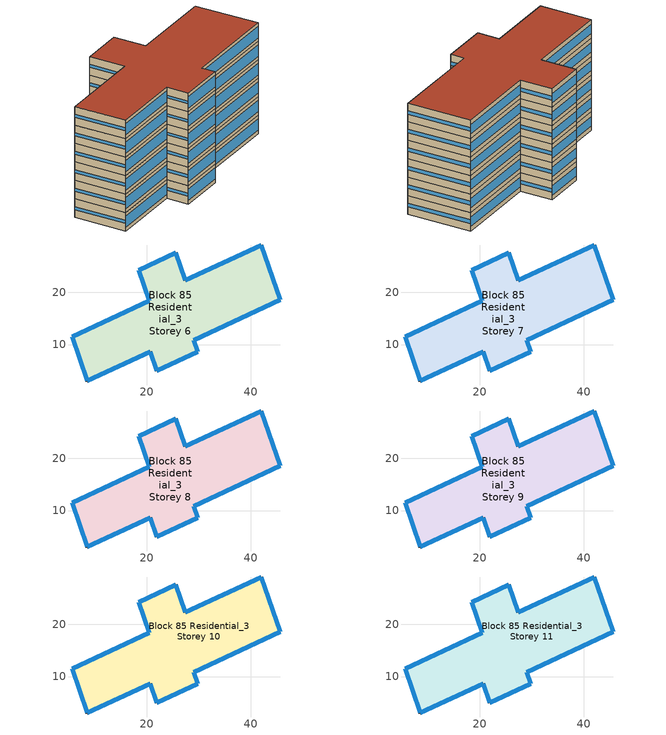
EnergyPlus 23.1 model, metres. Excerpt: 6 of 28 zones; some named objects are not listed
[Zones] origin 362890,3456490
Block 85 Residential_3 Storey 6
 floor outside (Project Floor): 41.98,29.07 45.65,18.6 29.07,10.83 29.8,8.61 21.94,4.94 20.75,8.61 8.68,3.01 5.74,11.47 20.5,18.37 18.48,24.28 25.57,27.62 27.41,22.28 z18
 wall outside (Project Wall): 5.74,11.47 8.68,3.01 20.75,8.61 21.94,4.94 29.8,8.61 29.07,10.83 45.65,18.6 41.98,29.07 27.41,22.28 25.57,27.62 18.48,24.28 20.5,18.37 5.74,11.47 z18:21
 window (Residential_west_window_construction): 5.74,11.47 8.68,3.01 / 20.75,8.61 21.94,4.94 / 18.48,24.27 20.5,18.38 z19.27:19.73
 window (Residential_south_window_construction): 8.68,3.01 20.75,8.61 / 21.95,4.94 29.8,8.61 / 29.08,10.84 45.64,18.6 z18.6:20.4
 window (Residential_east_window_construction): 29.8,8.61 29.07,10.83 / 45.65,18.61 41.98,29.06 / 27.41,22.28 25.58,27.62 z19.2:19.8
 window (Residential_north_window_construction): 41.97,29.07 27.42,22.28 / 25.57,27.62 18.48,24.28 / 20.49,18.37 5.75,11.47 z18.75:20.25
 roof outside (Project Ceiling): 45.65,18.6 41.98,29.07 27.41,22.28 25.57,27.62 18.48,24.28 20.5,18.37 5.74,11.47 8.68,3.01 20.75,8.61 21.94,4.94 29.8,8.61 29.07,10.83 z21
Block 85 Residential_3 Storey 7
 floor outside (Project Floor): 41.98,29.07 45.65,18.6 29.07,10.83 29.8,8.61 21.94,4.94 20.75,8.61 8.68,3.01 5.74,11.47 20.5,18.37 18.48,24.28 25.57,27.62 27.41,22.28 z21
 wall outside (Project Wall): 5.74,11.47 8.68,3.01 20.75,8.61 21.94,4.94 29.8,8.61 29.07,10.83 45.65,18.6 41.98,29.07 27.41,22.28 25.57,27.62 18.48,24.28 20.5,18.37 5.74,11.47 z21:24
 window (Residential_west_window_construction): 5.74,11.47 8.68,3.01 / 20.75,8.61 21.94,4.94 / 18.48,24.27 20.5,18.38 z22.27:22.73
 window (Residential_south_window_construction): 8.68,3.01 20.75,8.61 / 21.95,4.94 29.8,8.61 / 29.08,10.84 45.64,18.6 z21.6:23.4
 window (Residential_east_window_construction): 29.8,8.61 29.07,10.83 / 45.65,18.61 41.98,29.06 / 27.41,22.28 25.58,27.62 z22.2:22.8
 window (Residential_north_window_construction): 41.97,29.07 27.42,22.28 / 25.57,27.62 18.48,24.28 / 20.49,18.37 5.75,11.47 z21.75:23.25
 roof outside (Project Ceiling): 45.65,18.6 41.98,29.07 27.41,22.28 25.57,27.62 18.48,24.28 20.5,18.37 5.74,11.47 8.68,3.01 20.75,8.61 21.94,4.94 29.8,8.61 29.07,10.83 z24
Block 85 Residential_3 Storey 8
 floor outside (Project Floor): 41.98,29.07 45.65,18.6 29.07,10.83 29.8,8.61 21.94,4.94 20.75,8.61 8.68,3.01 5.74,11.47 20.5,18.37 18.48,24.28 25.57,27.62 27.41,22.28 z24
 wall outside (Project Wall): 5.74,11.47 8.68,3.01 20.75,8.61 21.94,4.94 29.8,8.61 29.07,10.83 45.65,18.6 41.98,29.07 27.41,22.28 25.57,27.62 18.48,24.28 20.5,18.37 5.74,11.47 z24:27
 window (Residential_west_window_construction): 5.74,11.47 8.68,3.01 / 20.75,8.61 21.94,4.94 / 18.48,24.27 20.5,18.38 z25.27:25.73
 window (Residential_south_window_construction): 8.68,3.01 20.75,8.61 / 21.95,4.94 29.8,8.61 / 29.08,10.84 45.64,18.6 z24.6:26.4
 window (Residential_east_window_construction): 29.8,8.61 29.07,10.83 / 45.65,18.61 41.98,29.06 / 27.41,22.28 25.58,27.62 z25.2:25.8
 window (Residential_north_window_construction): 41.97,29.07 27.42,22.28 / 25.57,27.62 18.48,24.28 / 20.49,18.37 5.75,11.47 z24.75:26.25
 roof outside (Project Ceiling): 45.65,18.6 41.98,29.07 27.41,22.28 25.57,27.62 18.48,24.28 20.5,18.37 5.74,11.47 8.68,3.01 20.75,8.61 21.94,4.94 29.8,8.61 29.07,10.83 z27
Block 85 Residential_3 Storey 9
 floor outside (Project Floor): 41.98,29.07 45.65,18.6 29.07,10.83 29.8,8.61 21.94,4.94 20.75,8.61 8.68,3.01 5.74,11.47 20.5,18.37 18.48,24.28 25.57,27.62 27.41,22.28 z27
 wall outside (Project Wall): 5.74,11.47 8.68,3.01 20.75,8.61 21.94,4.94 29.8,8.61 29.07,10.83 45.65,18.6 41.98,29.07 27.41,22.28 25.57,27.62 18.48,24.28 20.5,18.37 5.74,11.47 z27:30
 window (Residential_west_window_construction): 5.74,11.47 8.68,3.01 / 20.75,8.61 21.94,4.94 / 18.48,24.27 20.5,18.38 z28.27:28.73
 window (Residential_south_window_construction): 8.68,3.01 20.75,8.61 / 21.95,4.94 29.8,8.61 / 29.08,10.84 45.64,18.6 z27.6:29.4
 window (Residential_east_window_construction): 29.8,8.61 29.07,10.83 / 45.65,18.61 41.98,29.06 / 27.41,22.28 25.58,27.62 z28.2:28.8
 window (Residential_north_window_construction): 41.97,29.07 27.42,22.28 / 25.57,27.62 18.48,24.28 / 20.49,18.37 5.75,11.47 z27.75:29.25
 roof outside (Project Ceiling): 45.65,18.6 41.98,29.07 27.41,22.28 25.57,27.62 18.48,24.28 20.5,18.37 5.74,11.47 8.68,3.01 20.75,8.61 21.94,4.94 29.8,8.61 29.07,10.83 z30
Block 85 Residential_3 Storey 10
 floor outside (Project Floor): 41.98,29.07 45.65,18.6 29.07,10.83 29.8,8.61 21.94,4.94 20.75,8.61 8.68,3.01 5.74,11.47 20.5,18.37 18.48,24.28 25.57,27.62 27.41,22.28 z30
 wall outside (Project Wall): 5.74,11.47 8.68,3.01 20.75,8.61 21.94,4.94 29.8,8.61 29.07,10.83 45.65,18.6 41.98,29.07 27.41,22.28 25.57,27.62 18.48,24.28 20.5,18.37 5.74,11.47 z30:33
 window (Residential_west_window_construction): 5.74,11.47 8.68,3.01 / 20.75,8.61 21.94,4.94 / 18.48,24.27 20.5,18.38 z31.27:31.73
 window (Residential_south_window_construction): 8.68,3.01 20.75,8.61 / 21.95,4.94 29.8,8.61 / 29.08,10.84 45.64,18.6 z30.6:32.4
 window (Residential_east_window_construction): 29.8,8.61 29.07,10.83 / 45.65,18.61 41.98,29.06 / 27.41,22.28 25.58,27.62 z31.2:31.8
 window (Residential_north_window_construction): 41.97,29.07 27.42,22.28 / 25.57,27.62 18.48,24.28 / 20.49,18.37 5.75,11.47 z30.75:32.25
 roof outside (Project Ceiling): 45.65,18.6 41.98,29.07 27.41,22.28 25.57,27.62 18.48,24.28 20.5,18.37 5.74,11.47 8.68,3.01 20.75,8.61 21.94,4.94 29.8,8.61 29.07,10.83 z33
Block 85 Residential_3 Storey 11
 floor outside (Project Floor): 41.98,29.07 45.65,18.6 29.07,10.83 29.8,8.61 21.94,4.94 20.75,8.61 8.68,3.01 5.74,11.47 20.5,18.37 18.48,24.28 25.57,27.62 27.41,22.28 z33
 wall outside (Project Wall): 5.74,11.47 8.68,3.01 20.75,8.61 21.94,4.94 29.8,8.61 29.07,10.83 45.65,18.6 41.98,29.07 27.41,22.28 25.57,27.62 18.48,24.28 20.5,18.37 5.74,11.47 z33:36
 window (Residential_west_window_construction): 5.74,11.47 8.68,3.01 / 20.75,8.61 21.94,4.94 / 18.48,24.27 20.5,18.38 z34.27:34.73
 window (Residential_south_window_construction): 8.68,3.01 20.75,8.61 / 21.95,4.94 29.8,8.61 / 29.08,10.84 45.64,18.6 z33.6:35.4
 window (Residential_east_window_construction): 29.8,8.61 29.07,10.83 / 45.65,18.61 41.98,29.06 / 27.41,22.28 25.58,27.62 z34.2:34.8
 window (Residential_north_window_construction): 41.97,29.07 27.42,22.28 / 25.57,27.62 18.48,24.28 / 20.49,18.37 5.75,11.47 z33.75:35.25
 roof outside (Project Ceiling): 45.65,18.6 41.98,29.07 27.41,22.28 25.57,27.62 18.48,24.28 20.5,18.37 5.74,11.47 8.68,3.01 20.75,8.61 21.94,4.94 29.8,8.61 29.07,10.83 z36
[Building]
Building_1: North Axis=0; Terrain=City; Loads Convergence Tolerance Value=0.04; Temperature Convergence Tolerance Value=0.4; Solar Distribution=FullExterior; Maximum Number of Warmup Days=25; Minimum Number of Warmup Days=6
[Site:Location]
CHN Design_Conditions: Latitude=30; Longitude=114; Time Zone=8; Elevation=12
[SIZINGPERIOD:DESIGNDAY] Day of Month=21; DryBulb Temperature Range Modifier Type=DefaultMultipliers; Humidity Condition Type=Wetbulb; Barometric Pressure=101181; Rain Indicator=No; Snow Indicator=No; Daylight Saving Time Indicator=No; Sky Clearness=0; Begin Environment Reset Mode=FullResetAtBeginEnvironment
Name | Month | Day Type | Maximum DryBulb Temperature | Daily DryBulb Temperature Range | Wetbulb or DewPoint at Maximum DryBulb | Wind Speed | Wind Direction | Solar Model Indicator | ASHRAE Clear Sky Optical Depth for Beam Irradiance taub | ASHRAE Clear Sky Optical Depth for Diffuse Irradiance taud
Ann Htg 99.6% Condns DB | 1 | WinterDesignDay | -10 | 0 | -4.8 | 1 | 340 | ASHRAEClearSky | 0 | 0
Ann Clg .4% Condns DB=>MWB | 7 | SummerDesignDay | 40 | 6.6 | 27.1 | 3.5 | 220 | ASHRAETau | 0.781 | 1.413
[MATERIAL]
DefaultMaterial: Roughness=Rough; Thickness=0.1; Conductivity=0.1; Density=1000; Specific Heat=1000; Thermal Absorptance=0.9; Solar Absorptance=0.7; Visible Absorptance=0.7
[WINDOWMATERIAL:SIMPLEGLAZINGSYSTEM] UFactor=1.5; Solar Heat Gain Coefficient=0.4; Visible Transmittance=0.6
Residential_east_window; Residential_south_window; Residential_west_window; Residential_north_window
[CONSTRUCTION]
Project Wall; Project Floor; Project Ceiling: DefaultMaterial
Residential_east_window_construction: Residential_east_window
Residential_south_window_construction: Residential_south_window
Residential_west_window_construction: Residential_west_window
Residential_north_window_construction: Residential_north_window
[SPACE] Ceiling Height=autocalculate; Volume=autocalculate; Floor Area=autocalculate; Space Type=Residential
Name | Zone
Block 85 Residential_3 Storey 6_space | Block 85 Residential_3 Storey 6
Block 85 Residential_3 Storey 7_space | Block 85 Residential_3 Storey 7
Block 85 Residential_3 Storey 8_space | Block 85 Residential_3 Storey 8
Block 85 Residential_3 Storey 9_space | Block 85 Residential_3 Storey 9
Block 85 Residential_3 Storey 10_space | Block 85 Residential_3 Storey 10
Block 85 Residential_3 Storey 11_space | Block 85 Residential_3 Storey 11
[SPACELIST]
Residential: Block 85 Residential_3 Storey 0_space, Block 85 Residential_3 Storey 1_space, Block 85 Residential_3 Storey 2_space, Block 85 Residential_3 Storey 3_space, Block 85 Residential_3 Storey 4_space, Block 85 Residential_3 Storey 5_space, Block 85 Residential_3 Storey 6_space, Block 85 Residential_3 Storey 7_space, Block 85 Residential_3 Storey 8_space, Block 85 Residential_3 Storey 9_space, Block 85 Residential_3 Storey 10_space, Block 85 Residential_3 Storey 11_space, Block 85 Residential_3 Storey 12_space, Block 85 Residential_3 Storey 13_space, Block 85 Residential_3 Storey 14_space, Block 85 Residential_3 Storey 15_space, Block 85 Residential_3 Storey 16_space, Block 85 Residential_3 Storey 17_space, Block 85 Residential_3 Storey 18_space, Block 85 Residential_3 Storey 19_space, Block 85 Residential_3 Storey 20_space, Block 85 Residential_3 Storey 21_space, Block 85 Residential_3 Storey 22_space, Block 85 Residential_3 Storey 23_space, Block 85 Residential_3 Storey 24_space, Block 85 Residential_3 Storey 25_space, Block 85 Residential_3 Storey 26_space, Block 85 Residential_3 Storey 27_space
[ZONE] Type=1; Multiplier=1; Ceiling Height=autocalculate; Volume=autocalculate; Floor Area=autocalculate; Part of Total Floor Area=Yes
Block 85 Residential_3 Storey 6; Block 85 Residential_3 Storey 7; Block 85 Residential_3 Storey 8; Block 85 Residential_3 Storey 9; Block 85 Residential_3 Storey 10; Block 85 Residential_3 Storey 11
[PEOPLE]
People_for_residential: Zone or ZoneList or Space or SpaceList=Residential; Number of People Schedule=SeasonalSchedule_Schedule_residential_people; Number of People Calculation Method=People/Area; People per Floor Area=0.04; Fraction Radiant=0.3; Sensible Heat Fraction=autocalculate; Activity Level Schedule=SeasonalSchedule_Schedule_residential_activity; Carbon Dioxide Generation Rate=3.82e-08; Enable ASHRAE 55 Comfort Warnings=No; Mean Radiant Temperature Calculation Type=ZoneAveraged; Clothing Insulation Calculation Method=ClothingInsulationSchedule; Cold Stress Temperature Threshold=15.56; Heat Stress Temperature Threshold=30
[LIGHTS]
Light_for_residential: Zone or ZoneList or Space or SpaceList=Residential; Schedule=SeasonalSchedule_residential_lighting; Design Level Calculation Method=Watts/Area; Watts per Zone Floor Area=5; Return Air Fraction=0; Fraction Radiant=0.32; Fraction Visible=0.25; Fraction Replaceable=1; EndUse Subcategory=General; Return Air Fraction Calculated from Plenum Temperature=No; Return Air Fraction Function of Plenum Temperature Coefficient 1=0; Return Air Fraction Function of Plenum Temperature Coefficient 2=0
[ELECTRICEQUIPMENT]
Equipment_for_residential: Zone or ZoneList or Space or SpaceList=Residential; Schedule=SeasonalSchedule_Schedule_residential_equipment; Design Level Calculation Method=Watts/Area; Watts per Zone Floor Area=3.8; Fraction Latent=0; Fraction Radiant=0; Fraction Lost=0; EndUse Subcategory=Electric Equipment
[DAYLIGHTING:CONTROLS] Illuminance Setpoint at Reference Point 1=300
Name | Zone or Space | Glare Calculation Daylighting Reference Point | Daylighting Reference Point 1
Dlight_Block 85 Residential_3 Storey 6 | Block 85 Residential_3 Storey 6 | Rpoint_Block 85 Residential_3 Storey 6 | Rpoint_Block 85 Residential_3 Storey 6
Dlight_Block 85 Residential_3 Storey 7 | Block 85 Residential_3 Storey 7 | Rpoint_Block 85 Residential_3 Storey 7 | Rpoint_Block 85 Residential_3 Storey 7
Dlight_Block 85 Residential_3 Storey 8 | Block 85 Residential_3 Storey 8 | Rpoint_Block 85 Residential_3 Storey 8 | Rpoint_Block 85 Residential_3 Storey 8
Dlight_Block 85 Residential_3 Storey 9 | Block 85 Residential_3 Storey 9 | Rpoint_Block 85 Residential_3 Storey 9 | Rpoint_Block 85 Residential_3 Storey 9
Dlight_Block 85 Residential_3 Storey 10 | Block 85 Residential_3 Storey 10 | Rpoint_Block 85 Residential_3 Storey 10 | Rpoint_Block 85 Residential_3 Storey 10
Dlight_Block 85 Residential_3 Storey 11 | Block 85 Residential_3 Storey 11 | Rpoint_Block 85 Residential_3 Storey 11 | Rpoint_Block 85 Residential_3 Storey 11
[HVACTEMPLATE:ZONE:IDEALLOADSAIRSYSTEM] Template Thermostat=Thermostat_for_residential; Maximum Heating Supply Air Temperature=50; Minimum Cooling Supply Air Temperature=13; Maximum Heating Supply Air Humidity Ratio=0.0156; Minimum Cooling Supply Air Humidity Ratio=0.0077; Heating Limit=NoLimit; Cooling Limit=NoLimit; Dehumidification Control Type=ConstantSensibleHeatRatio; Cooling Sensible Heat Ratio=0.7; Dehumidification Setpoint=60; Humidification Control Type=None; Humidification Setpoint=30; Outdoor Air Method=DetailedSpecification; Outdoor Air Flow Rate per Person=0.00944; Outdoor Air Flow Rate per Zone Floor Area=0; Outdoor Air Flow Rate per Zone=0; Design Specification Outdoor Air Object=Ventilation_for_residential; Demand Controlled Ventilation Type=None; Outdoor Air Economizer Type=NoEconomizer; Heat Recovery Type=None; Sensible Heat Recovery Effectiveness=0.7; Latent Heat Recovery Effectiveness=0.65
Block 85 Residential_3 Storey 6; Block 85 Residential_3 Storey 7; Block 85 Residential_3 Storey 8; Block 85 Residential_3 Storey 9; Block 85 Residential_3 Storey 10; Block 85 Residential_3 Storey 11
[DESIGNSPECIFICATION:OUTDOORAIR]
Ventilation_for_residential: Outdoor Air Method=Flow/Person; Outdoor Air Flow per Person=0.00833333; Outdoor Air Flow per Zone Floor Area=0; Outdoor Air Flow per Zone=0; Outdoor Air Flow Air Changes per Hour=0
[SCHEDULE:DAY:HOURLY]
Schedule_residential_lighting_weekday_hourly; Schedule_residential_lighting_holiday_hourly: 0.1, 0.1, 0.1, 0.1, 0.1, 0.8, 0.5, 0, 0, 0, 0, 0, 0, 0, 0, 0, 0, 0, 1, 1, 1, 1, 0.1, 0.1
Schedule_residential_equipment_weekday_hourly: 0.2, 0.2, 0.2, 0.2, 0.2, 0.2, 0.8, 0.8, 0.6, 0.6, 0.8, 0.8, 0.8, 0.5, 0.5, 0.5, 0.6, 0.9, 0.9, 0.9, 0.9, 0.9, 0.2, 0.2
Schedule_residential_equipment_holiday_hourly: 0.2, 0.2, 0.2, 0.2, 0.2, 0.2, 0.75, 1, 0.5, 0.3, 0.5, 0.8, 0.5, 0.25, 0.25, 0.25, 0.25, 0.5, 0.9, 0.8, 0.75, 0.5, 0.2, 0.2
Schedule_residential_people_weekday_hourly: 1, 1, 1, 1, 1, 1, 0.5, 0.5, 0, 0, 0, 0, 0, 0, 0, 0, 0, 0, 0, 0, 0.5, 1, 1, 1
Schedule_residential_people_holiday_hourly: 0.5, 0.5, 0.5, 0.5, 0.5, 0.5, 0.5, 0.5, 0.5, 0.5, 0.5, 0.5, 0.5, 0.5, 0.5, 0.5, 0.5, 0.5, 0.5, 0.5, 0.5, 0.5, 0.5, 0.5
Schedule_residential_activity_weekday_hourly; Schedule_residential_activity_holiday_hourly: 108, 108, 108, 108, 108, 108, 108, 108, 108, 108, 108, 108, 108, 108, 108, 108, 108, 108, 108, 108, 108, 108, 108, 108
[SCHEDULE:WEEK:DAILY]
Schedule_residential_lighting_weekly: Schedule_residential_lighting_holiday_hourly, Schedule_residential_lighting_weekday_hourly, Schedule_residential_lighting_weekday_hourly, Schedule_residential_lighting_weekday_hourly, Schedule_residential_lighting_weekday_hourly, Schedule_residential_lighting_weekday_hourly, Schedule_residential_lighting_holiday_hourly, Schedule_residential_lighting_holiday_hourly, Schedule_residential_lighting_weekday_hourly, Schedule_residential_lighting_weekday_hourly, Schedule_residential_lighting_holiday_hourly, Schedule_residential_lighting_holiday_hourly
Schedule_residential_equipment_weekly: Schedule_residential_equipment_holiday_hourly, Schedule_residential_equipment_weekday_hourly, Schedule_residential_equipment_weekday_hourly, Schedule_residential_equipment_weekday_hourly, Schedule_residential_equipment_weekday_hourly, Schedule_residential_equipment_weekday_hourly, Schedule_residential_equipment_holiday_hourly, Schedule_residential_equipment_holiday_hourly, Schedule_residential_equipment_weekday_hourly, Schedule_residential_equipment_weekday_hourly, Schedule_residential_equipment_holiday_hourly, Schedule_residential_equipment_holiday_hourly
Schedule_residential_people_weekly: Schedule_residential_people_holiday_hourly, Schedule_residential_people_weekday_hourly, Schedule_residential_people_weekday_hourly, Schedule_residential_people_weekday_hourly, Schedule_residential_people_weekday_hourly, Schedule_residential_people_weekday_hourly, Schedule_residential_people_holiday_hourly, Schedule_residential_people_holiday_hourly, Schedule_residential_people_weekday_hourly, Schedule_residential_people_weekday_hourly, Schedule_residential_people_holiday_hourly, Schedule_residential_people_holiday_hourly
Schedule_residential_activity_weekly: Schedule_residential_activity_holiday_hourly, Schedule_residential_activity_weekday_hourly, Schedule_residential_activity_weekday_hourly, Schedule_residential_activity_weekday_hourly, Schedule_residential_activity_weekday_hourly, Schedule_residential_activity_weekday_hourly, Schedule_residential_activity_holiday_hourly, Schedule_residential_activity_holiday_hourly, Schedule_residential_activity_weekday_hourly, Schedule_residential_activity_weekday_hourly, Schedule_residential_activity_holiday_hourly, Schedule_residential_activity_holiday_hourly
[SCHEDULE:YEAR]
SeasonalSchedule_residential_lighting: Schedule_residential_lighting_weekly, 1, 1, 12, 31
SeasonalSchedule_Schedule_residential_equipment: Schedule_residential_equipment_weekly, 1, 1, 12, 31
SeasonalSchedule_Schedule_residential_people: Schedule_residential_people_weekly, 1, 1, 12, 31
SeasonalSchedule_Schedule_residential_activity: Schedule_residential_activity_weekly, 1, 1, 12, 31
